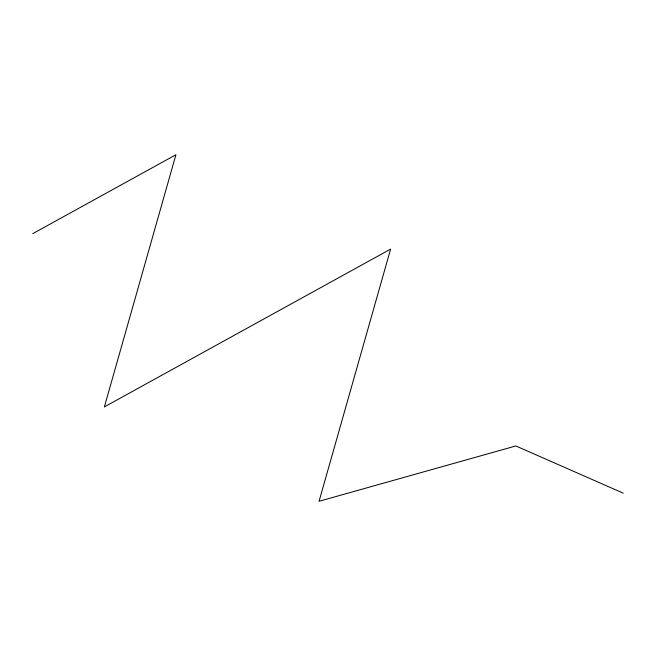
<?xml version="1.0" encoding="UTF-8"?>
<svg xmlns="http://www.w3.org/2000/svg" width="656" height="656" viewBox="0 0 656 656"><rect width="100%" height="100%" fill="white"/><g stroke="black" fill="none" stroke-linecap="round" stroke-linejoin="round"><path stroke-width="0.98" d="M32.8 233.634L175.923 154.726L104.37 406.909L390.615 249.091L319.062 501.274L515.854 445.957L623.2 493.14"/></g></svg>
